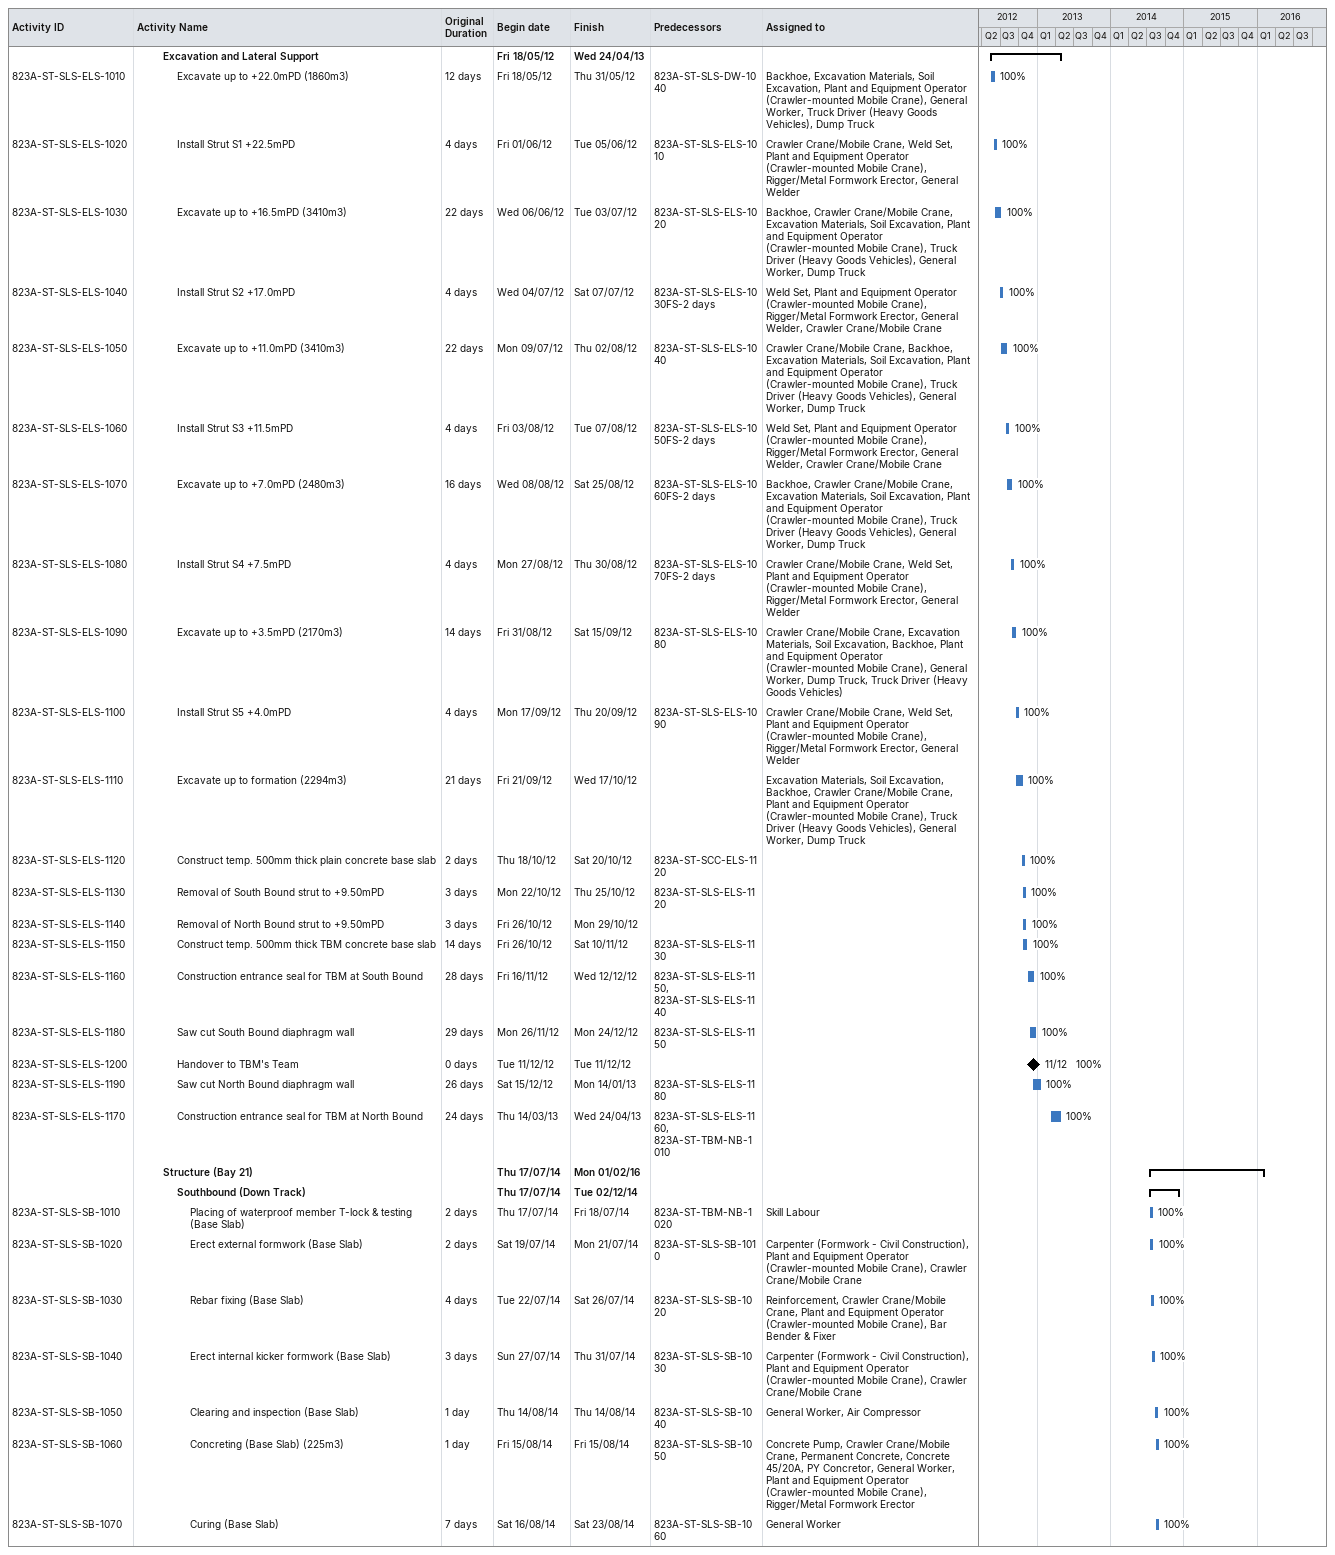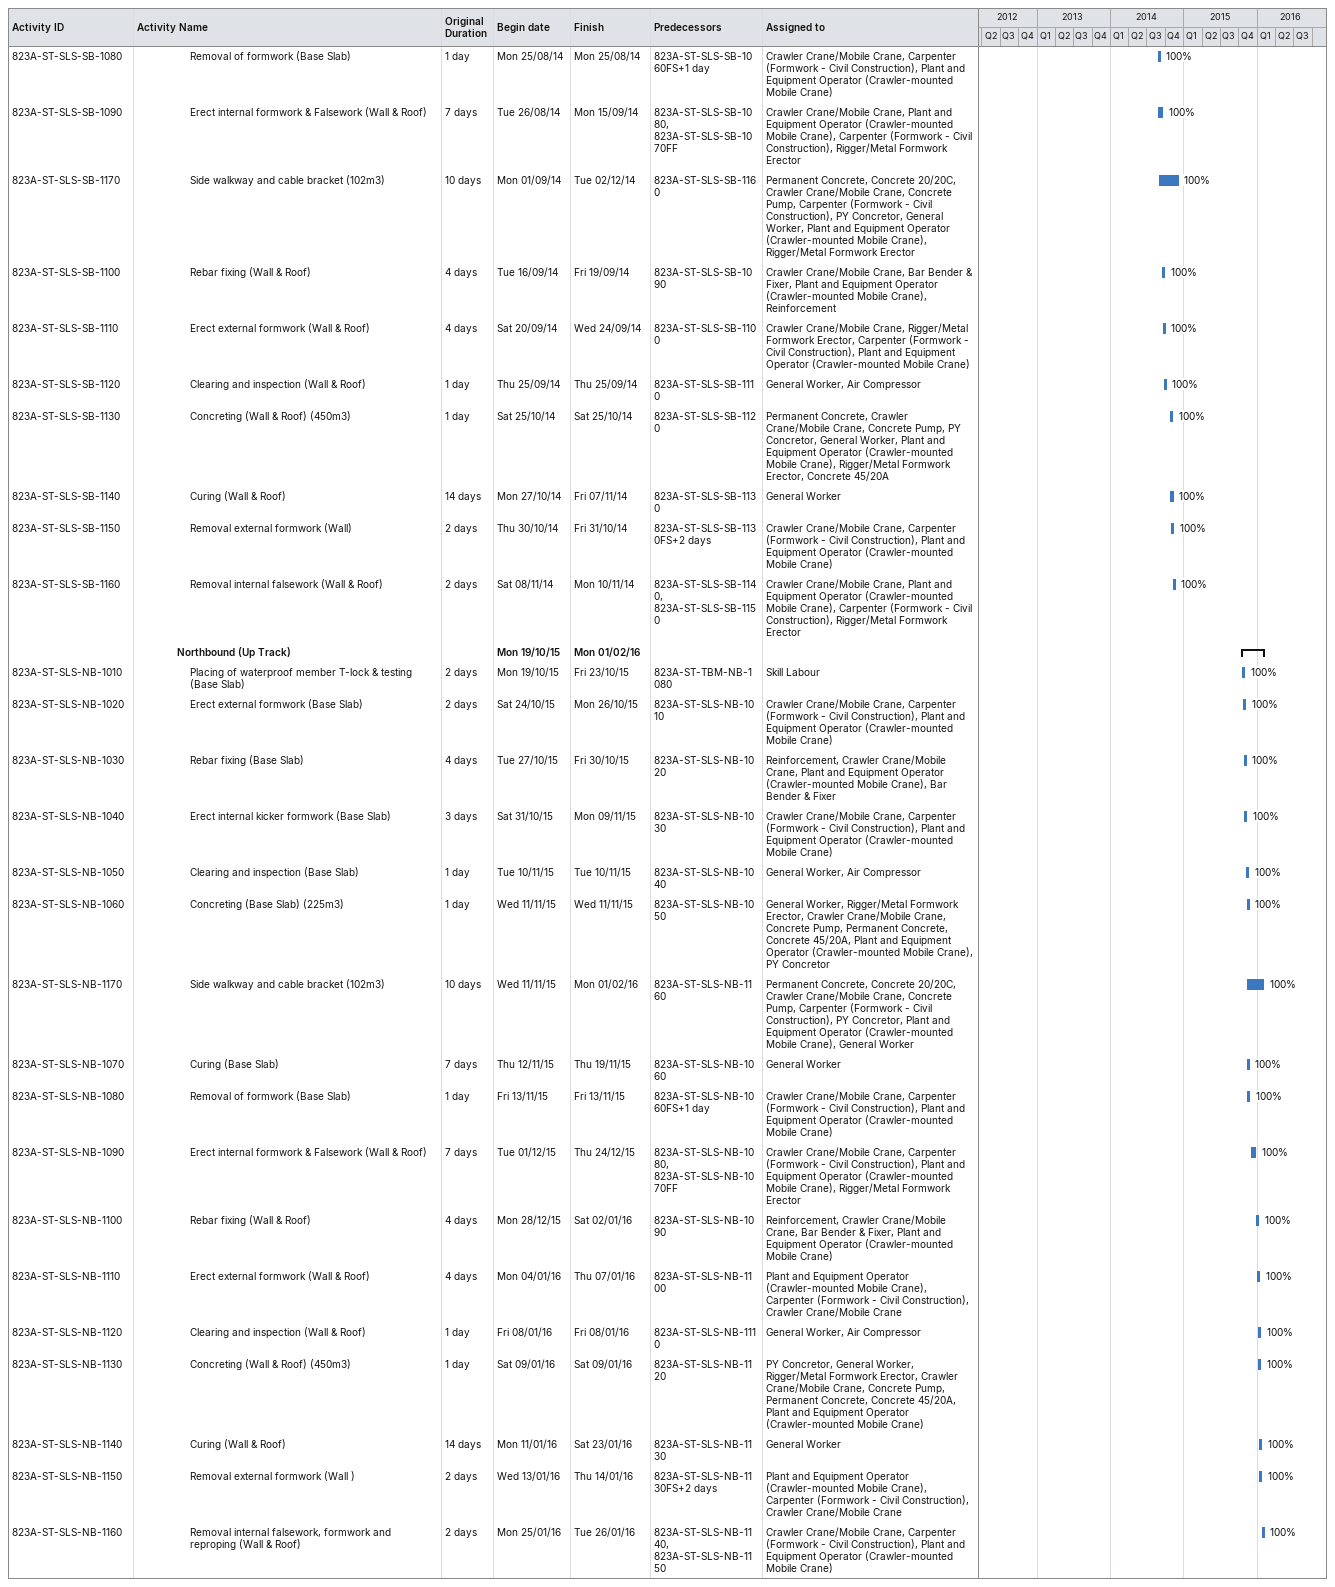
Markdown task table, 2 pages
| ID | Level | Task | Original duration | Start | Finish | Predecessors | Resources | % complete |
|---|---|---|---|---|---|---|---|---|
|  | 3 | **Excavation and Lateral Support** |  | 2012-05-18 | 2013-04-24 |  |  |  |
| 823A-ST-SLS-ELS-1010 | 4 | Excavate up to +22.0mPD (1860m3) | 12d | 2012-05-18 | 2012-05-31 | 823A-ST-SLS-DW-1040 | Backhoe, Excavation Materials, Soil Excavation, Plant and Equipment Operator (Crawler-mounted Mobile Crane), General Worker, Truck Driver (Heavy Goods Vehicles), Dump Truck | 100 |
| 823A-ST-SLS-ELS-1020 | 4 | Install Strut S1 +22.5mPD | 4d | 2012-06-01 | 2012-06-05 | 823A-ST-SLS-ELS-1010 | Crawler Crane/Mobile Crane, Weld Set, Plant and Equipment Operator (Crawler-mounted Mobile Crane), Rigger/Metal Formwork Erector, General Welder | 100 |
| 823A-ST-SLS-ELS-1030 | 4 | Excavate up to +16.5mPD (3410m3) | 22d | 2012-06-06 | 2012-07-03 | 823A-ST-SLS-ELS-1020 | Backhoe, Crawler Crane/Mobile Crane, Excavation Materials, Soil Excavation, Plant and Equipment Operator (Crawler-mounted Mobile Crane), Truck Driver (Heavy Goods Vehicles), General Worker, Dump Truck | 100 |
| 823A-ST-SLS-ELS-1040 | 4 | Install Strut S2 +17.0mPD | 4d | 2012-07-04 | 2012-07-07 | 823A-ST-SLS-ELS-1030FS-2d | Weld Set, Plant and Equipment Operator (Crawler-mounted Mobile Crane), Rigger/Metal Formwork Erector, General Welder, Crawler Crane/Mobile Crane | 100 |
| 823A-ST-SLS-ELS-1050 | 4 | Excavate up to +11.0mPD (3410m3) | 22d | 2012-07-09 | 2012-08-02 | 823A-ST-SLS-ELS-1040 | Crawler Crane/Mobile Crane, Backhoe, Excavation Materials, Soil Excavation, Plant and Equipment Operator (Crawler-mounted Mobile Crane), Truck Driver (Heavy Goods Vehicles), General Worker, Dump Truck | 100 |
| 823A-ST-SLS-ELS-1060 | 4 | Install Strut S3 +11.5mPD | 4d | 2012-08-03 | 2012-08-07 | 823A-ST-SLS-ELS-1050FS-2d | Weld Set, Plant and Equipment Operator (Crawler-mounted Mobile Crane), Rigger/Metal Formwork Erector, General Welder, Crawler Crane/Mobile Crane | 100 |
| 823A-ST-SLS-ELS-1070 | 4 | Excavate up to +7.0mPD (2480m3) | 16d | 2012-08-08 | 2012-08-25 | 823A-ST-SLS-ELS-1060FS-2d | Backhoe, Crawler Crane/Mobile Crane, Excavation Materials, Soil Excavation, Plant and Equipment Operator (Crawler-mounted Mobile Crane), Truck Driver (Heavy Goods Vehicles), General Worker, Dump Truck | 100 |
| 823A-ST-SLS-ELS-1080 | 4 | Install Strut S4 +7.5mPD | 4d | 2012-08-27 | 2012-08-30 | 823A-ST-SLS-ELS-1070FS-2d | Crawler Crane/Mobile Crane, Weld Set, Plant and Equipment Operator (Crawler-mounted Mobile Crane), Rigger/Metal Formwork Erector, General Welder | 100 |
| 823A-ST-SLS-ELS-1090 | 4 | Excavate up to +3.5mPD (2170m3) | 14d | 2012-08-31 | 2012-09-15 | 823A-ST-SLS-ELS-1080 | Crawler Crane/Mobile Crane, Excavation Materials, Soil Excavation, Backhoe, Plant and Equipment Operator (Crawler-mounted Mobile Crane), General Worker, Dump Truck, Truck Driver (Heavy Goods Vehicles) | 100 |
| 823A-ST-SLS-ELS-1100 | 4 | Install Strut S5 +4.0mPD | 4d | 2012-09-17 | 2012-09-20 | 823A-ST-SLS-ELS-1090 | Crawler Crane/Mobile Crane, Weld Set, Plant and Equipment Operator (Crawler-mounted Mobile Crane), Rigger/Metal Formwork Erector, General Welder | 100 |
| 823A-ST-SLS-ELS-1110 | 4 | Excavate up to formation (2294m3) | 21d | 2012-09-21 | 2012-10-17 |  | Excavation Materials, Soil Excavation, Backhoe, Crawler Crane/Mobile Crane, Plant and Equipment Operator (Crawler-mounted Mobile Crane), Truck Driver (Heavy Goods Vehicles), General Worker, Dump Truck | 100 |
| 823A-ST-SLS-ELS-1120 | 4 | Construct temp. 500mm thick plain concrete base slab | 2d | 2012-10-18 | 2012-10-20 | 823A-ST-SCC-ELS-1120 |  | 100 |
| 823A-ST-SLS-ELS-1130 | 4 | Removal of South Bound strut to +9.50mPD | 3d | 2012-10-22 | 2012-10-25 | 823A-ST-SLS-ELS-1120 |  | 100 |
| 823A-ST-SLS-ELS-1140 | 4 | Removal of North Bound strut to +9.50mPD | 3d | 2012-10-26 | 2012-10-29 |  |  | 100 |
| 823A-ST-SLS-ELS-1150 | 4 | Construct temp. 500mm thick TBM concrete base slab | 14d | 2012-10-26 | 2012-11-10 | 823A-ST-SLS-ELS-1130 |  | 100 |
| 823A-ST-SLS-ELS-1160 | 4 | Construction entrance seal for TBM at South Bound | 28d | 2012-11-16 | 2012-12-12 | 823A-ST-SLS-ELS-1150, 823A-ST-SLS-ELS-1140 |  | 100 |
| 823A-ST-SLS-ELS-1180 | 4 | Saw cut South Bound diaphragm wall | 29d | 2012-11-26 | 2012-12-24 | 823A-ST-SLS-ELS-1150 |  | 100 |
| 823A-ST-SLS-ELS-1200 | 4 | Handover to TBM's Team | 0d | 2012-12-11 | 2012-12-11 |  |  | 100 |
| 823A-ST-SLS-ELS-1190 | 4 | Saw cut North Bound diaphragm wall | 26d | 2012-12-15 | 2013-01-14 | 823A-ST-SLS-ELS-1180 |  | 100 |
| 823A-ST-SLS-ELS-1170 | 4 | Construction entrance seal for TBM at North Bound | 24d | 2013-03-14 | 2013-04-24 | 823A-ST-SLS-ELS-1160, 823A-ST-TBM-NB-1010 |  | 100 |
|  | 3 | **Structure (Bay 21)** |  | 2014-07-17 | 2016-02-01 |  |  |  |
|  | 4 | **Southbound (Down Track)** |  | 2014-07-17 | 2014-12-02 |  |  |  |
| 823A-ST-SLS-SB-1010 | 5 | Placing of waterproof member T-lock & testing (Base Slab) | 2d | 2014-07-17 | 2014-07-18 | 823A-ST-TBM-NB-1020 | Skill Labour | 100 |
| 823A-ST-SLS-SB-1020 | 5 | Erect external formwork (Base Slab) | 2d | 2014-07-19 | 2014-07-21 | 823A-ST-SLS-SB-1010 | Carpenter (Formwork - Civil Construction), Plant and Equipment Operator (Crawler-mounted Mobile Crane), Crawler Crane/Mobile Crane | 100 |
| 823A-ST-SLS-SB-1030 | 5 | Rebar fixing (Base Slab) | 4d | 2014-07-22 | 2014-07-26 | 823A-ST-SLS-SB-1020 | Reinforcement, Crawler Crane/Mobile Crane, Plant and Equipment Operator (Crawler-mounted Mobile Crane), Bar Bender & Fixer | 100 |
| 823A-ST-SLS-SB-1040 | 5 | Erect internal kicker formwork (Base Slab) | 3d | 2014-07-27 | 2014-07-31 | 823A-ST-SLS-SB-1030 | Carpenter (Formwork - Civil Construction), Plant and Equipment Operator (Crawler-mounted Mobile Crane), Crawler Crane/Mobile Crane | 100 |
| 823A-ST-SLS-SB-1050 | 5 | Clearing and inspection (Base Slab) | 1d | 2014-08-14 | 2014-08-14 | 823A-ST-SLS-SB-1040 | General Worker, Air Compressor | 100 |
| 823A-ST-SLS-SB-1060 | 5 | Concreting (Base Slab) (225m3) | 1d | 2014-08-15 | 2014-08-15 | 823A-ST-SLS-SB-1050 | Concrete Pump, Crawler Crane/Mobile Crane, Permanent Concrete, Concrete 45/20A, PY Concretor, General Worker, Plant and Equipment Operator (Crawler-mounted Mobile Crane), Rigger/Metal Formwork Erector | 100 |
| 823A-ST-SLS-SB-1070 | 5 | Curing (Base Slab) | 7d | 2014-08-16 | 2014-08-23 | 823A-ST-SLS-SB-1060 | General Worker | 100 |
| 823A-ST-SLS-SB-1080 | 5 | Removal of formwork (Base Slab) | 1d | 2014-08-25 | 2014-08-25 | 823A-ST-SLS-SB-1060FS+1d | Crawler Crane/Mobile Crane, Carpenter (Formwork - Civil Construction), Plant and Equipment Operator (Crawler-mounted Mobile Crane) | 100 |
| 823A-ST-SLS-SB-1090 | 5 | Erect internal formwork & Falsework (Wall & Roof) | 7d | 2014-08-26 | 2014-09-15 | 823A-ST-SLS-SB-1080, 823A-ST-SLS-SB-1070FF | Crawler Crane/Mobile Crane, Plant and Equipment Operator (Crawler-mounted Mobile Crane), Carpenter (Formwork - Civil Construction), Rigger/Metal Formwork Erector | 100 |
| 823A-ST-SLS-SB-1170 | 5 | Side walkway and cable bracket (102m3) | 10d | 2014-09-01 | 2014-12-02 | 823A-ST-SLS-SB-1160 | Permanent Concrete, Concrete 20/20C, Crawler Crane/Mobile Crane, Concrete Pump, Carpenter (Formwork - Civil Construction), PY Concretor, General Worker, Plant and Equipment Operator (Crawler-mounted Mobile Crane), Rigger/Metal Formwork Erector | 100 |
| 823A-ST-SLS-SB-1100 | 5 | Rebar fixing (Wall & Roof) | 4d | 2014-09-16 | 2014-09-19 | 823A-ST-SLS-SB-1090 | Crawler Crane/Mobile Crane, Bar Bender & Fixer, Plant and Equipment Operator (Crawler-mounted Mobile Crane), Reinforcement | 100 |
| 823A-ST-SLS-SB-1110 | 5 | Erect external formwork (Wall & Roof) | 4d | 2014-09-20 | 2014-09-24 | 823A-ST-SLS-SB-1100 | Crawler Crane/Mobile Crane, Rigger/Metal Formwork Erector, Carpenter (Formwork - Civil Construction), Plant and Equipment Operator (Crawler-mounted Mobile Crane) | 100 |
| 823A-ST-SLS-SB-1120 | 5 | Clearing and inspection (Wall & Roof) | 1d | 2014-09-25 | 2014-09-25 | 823A-ST-SLS-SB-1110 | General Worker, Air Compressor | 100 |
| 823A-ST-SLS-SB-1130 | 5 | Concreting (Wall & Roof) (450m3) | 1d | 2014-10-25 | 2014-10-25 | 823A-ST-SLS-SB-1120 | Permanent Concrete, Crawler Crane/Mobile Crane, Concrete Pump, PY Concretor, General Worker, Plant and Equipment Operator (Crawler-mounted Mobile Crane), Rigger/Metal Formwork Erector, Concrete 45/20A | 100 |
| 823A-ST-SLS-SB-1140 | 5 | Curing (Wall & Roof) | 14d | 2014-10-27 | 2014-11-07 | 823A-ST-SLS-SB-1130 | General Worker | 100 |
| 823A-ST-SLS-SB-1150 | 5 | Removal external formwork (Wall) | 2d | 2014-10-30 | 2014-10-31 | 823A-ST-SLS-SB-1130FS+2d | Crawler Crane/Mobile Crane, Carpenter (Formwork - Civil Construction), Plant and Equipment Operator (Crawler-mounted Mobile Crane) | 100 |
| 823A-ST-SLS-SB-1160 | 5 | Removal internal falsework (Wall & Roof) | 2d | 2014-11-08 | 2014-11-10 | 823A-ST-SLS-SB-1140, 823A-ST-SLS-SB-1150 | Crawler Crane/Mobile Crane, Plant and Equipment Operator (Crawler-mounted Mobile Crane), Carpenter (Formwork - Civil Construction), Rigger/Metal Formwork Erector | 100 |
|  | 4 | **Northbound (Up Track)** |  | 2015-10-19 | 2016-02-01 |  |  |  |
| 823A-ST-SLS-NB-1010 | 5 | Placing of waterproof member T-lock & testing (Base Slab) | 2d | 2015-10-19 | 2015-10-23 | 823A-ST-TBM-NB-1080 | Skill Labour | 100 |
| 823A-ST-SLS-NB-1020 | 5 | Erect external formwork (Base Slab) | 2d | 2015-10-24 | 2015-10-26 | 823A-ST-SLS-NB-1010 | Crawler Crane/Mobile Crane, Carpenter (Formwork - Civil Construction), Plant and Equipment Operator (Crawler-mounted Mobile Crane) | 100 |
| 823A-ST-SLS-NB-1030 | 5 | Rebar fixing (Base Slab) | 4d | 2015-10-27 | 2015-10-30 | 823A-ST-SLS-NB-1020 | Reinforcement, Crawler Crane/Mobile Crane, Plant and Equipment Operator (Crawler-mounted Mobile Crane), Bar Bender & Fixer | 100 |
| 823A-ST-SLS-NB-1040 | 5 | Erect internal kicker formwork (Base Slab) | 3d | 2015-10-31 | 2015-11-09 | 823A-ST-SLS-NB-1030 | Crawler Crane/Mobile Crane, Carpenter (Formwork - Civil Construction), Plant and Equipment Operator (Crawler-mounted Mobile Crane) | 100 |
| 823A-ST-SLS-NB-1050 | 5 | Clearing and inspection (Base Slab) | 1d | 2015-11-10 | 2015-11-10 | 823A-ST-SLS-NB-1040 | General Worker, Air Compressor | 100 |
| 823A-ST-SLS-NB-1060 | 5 | Concreting (Base Slab) (225m3) | 1d | 2015-11-11 | 2015-11-11 | 823A-ST-SLS-NB-1050 | General Worker, Rigger/Metal Formwork Erector, Crawler Crane/Mobile Crane, Concrete Pump, Permanent Concrete, Concrete 45/20A, Plant and Equipment Operator (Crawler-mounted Mobile Crane), PY Concretor | 100 |
| 823A-ST-SLS-NB-1170 | 5 | Side walkway and cable bracket (102m3) | 10d | 2015-11-11 | 2016-02-01 | 823A-ST-SLS-NB-1160 | Permanent Concrete, Concrete 20/20C, Crawler Crane/Mobile Crane, Concrete Pump, Carpenter (Formwork - Civil Construction), PY Concretor, Plant and Equipment Operator (Crawler-mounted Mobile Crane), General Worker | 100 |
| 823A-ST-SLS-NB-1070 | 5 | Curing (Base Slab) | 7d | 2015-11-12 | 2015-11-19 | 823A-ST-SLS-NB-1060 | General Worker | 100 |
| 823A-ST-SLS-NB-1080 | 5 | Removal of formwork (Base Slab) | 1d | 2015-11-13 | 2015-11-13 | 823A-ST-SLS-NB-1060FS+1d | Crawler Crane/Mobile Crane, Carpenter (Formwork - Civil Construction), Plant and Equipment Operator (Crawler-mounted Mobile Crane) | 100 |
| 823A-ST-SLS-NB-1090 | 5 | Erect internal formwork & Falsework (Wall & Roof) | 7d | 2015-12-01 | 2015-12-24 | 823A-ST-SLS-NB-1080, 823A-ST-SLS-NB-1070FF | Crawler Crane/Mobile Crane, Carpenter (Formwork - Civil Construction), Plant and Equipment Operator (Crawler-mounted Mobile Crane), Rigger/Metal Formwork Erector | 100 |
| 823A-ST-SLS-NB-1100 | 5 | Rebar fixing (Wall & Roof) | 4d | 2015-12-28 | 2016-01-02 | 823A-ST-SLS-NB-1090 | Reinforcement, Crawler Crane/Mobile Crane, Bar Bender & Fixer, Plant and Equipment Operator (Crawler-mounted Mobile Crane) | 100 |
| 823A-ST-SLS-NB-1110 | 5 | Erect external formwork (Wall & Roof) | 4d | 2016-01-04 | 2016-01-07 | 823A-ST-SLS-NB-1100 | Plant and Equipment Operator (Crawler-mounted Mobile Crane), Carpenter (Formwork - Civil Construction), Crawler Crane/Mobile Crane | 100 |
| 823A-ST-SLS-NB-1120 | 5 | Clearing and inspection (Wall & Roof) | 1d | 2016-01-08 | 2016-01-08 | 823A-ST-SLS-NB-1110 | General Worker, Air Compressor | 100 |
| 823A-ST-SLS-NB-1130 | 5 | Concreting (Wall & Roof) (450m3) | 1d | 2016-01-09 | 2016-01-09 | 823A-ST-SLS-NB-1120 | PY Concretor, General Worker, Rigger/Metal Formwork Erector, Crawler Crane/Mobile Crane, Concrete Pump, Permanent Concrete, Concrete 45/20A, Plant and Equipment Operator (Crawler-mounted Mobile Crane) | 100 |
| 823A-ST-SLS-NB-1140 | 5 | Curing (Wall & Roof) | 14d | 2016-01-11 | 2016-01-23 | 823A-ST-SLS-NB-1130 | General Worker | 100 |
| 823A-ST-SLS-NB-1150 | 5 | Removal external formwork (Wall ) | 2d | 2016-01-13 | 2016-01-14 | 823A-ST-SLS-NB-1130FS+2d | Plant and Equipment Operator (Crawler-mounted Mobile Crane), Carpenter (Formwork - Civil Construction), Crawler Crane/Mobile Crane | 100 |
| 823A-ST-SLS-NB-1160 | 5 | Removal internal falsework, formwork and reproping (Wall & Roof) | 2d | 2016-01-25 | 2016-01-26 | 823A-ST-SLS-NB-1140, 823A-ST-SLS-NB-1150 | Crawler Crane/Mobile Crane, Carpenter (Formwork - Civil Construction), Plant and Equipment Operator (Crawler-mounted Mobile Crane) | 100 |
